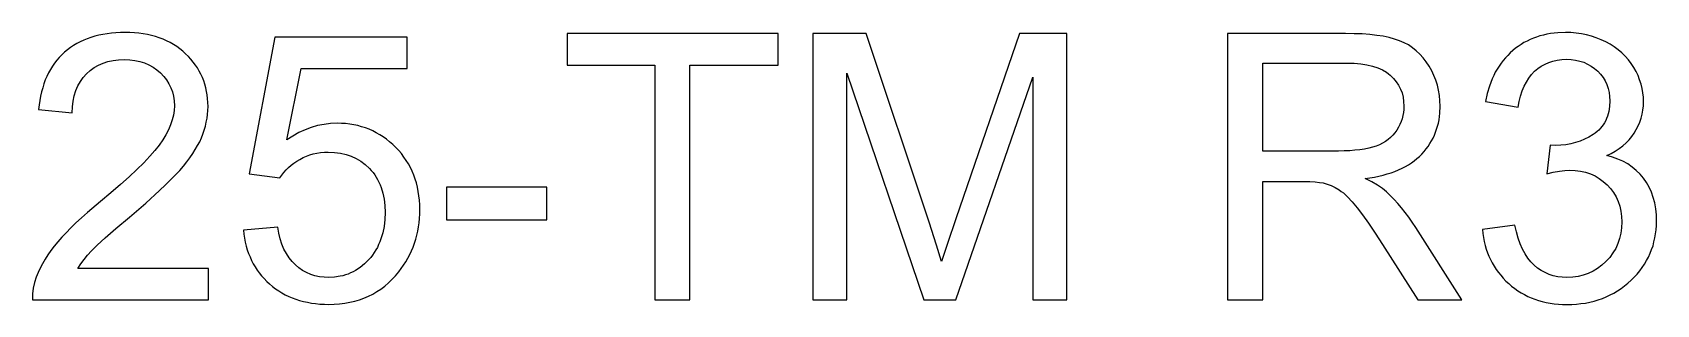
# Model space of a CAD drawing. Header units: millimetres. Extents: x -6.6 to 6.6, y -1.1 to 1.1.
import ezdxf

# ---------------------------------------------------------------- set-up
doc = ezdxf.new("R2010")
doc.units = ezdxf.units.MM
doc.layers.add('LASER_MARK', color=7, linetype='Continuous')

msp = doc.modelspace()

# ---------------------------------------------------------------- linework, layer by layer
at = {"layer": 'LASER_MARK'}
for points in [[(-5.148, -0.808), (-6.204, -0.808), (-6.181, -0.772), (-6.154, -0.736), (-6.125, -0.7), (-6.093, -0.665), (-6.048, -0.621), (-5.983, -0.561), (-5.896, -0.485), (-5.787, -0.394), (-5.655, -0.28), (-5.543, -0.178), (-5.494, -0.133), (-5.451, -0.09), (-5.413, -0.051), (-5.38, -0.015), (-5.35, 0.02), (-5.323, 0.054), (-5.298, 0.087), (-5.274, 0.12), (-5.254, 0.153), (-5.235, 0.185), (-5.218, 0.217), (-5.204, 0.248), (-5.192, 0.279), (-5.181, 0.311), (-5.172, 0.342), (-5.165, 0.374), (-5.159, 0.406), (-5.155, 0.438), (-5.152, 0.47), (-5.151, 0.502), (-5.152, 0.534), (-5.154, 0.565), (-5.158, 0.595), (-5.163, 0.624), (-5.169, 0.653), (-5.177, 0.681), (-5.186, 0.709), (-5.196, 0.736), (-5.208, 0.762), (-5.222, 0.788), (-5.237, 0.813), (-5.253, 0.837), (-5.271, 0.861), (-5.29, 0.884), (-5.31, 0.906), (-5.332, 0.928), (-5.355, 0.949), (-5.379, 0.968), (-5.404, 0.987), (-5.43, 1.003), (-5.457, 1.019), (-5.486, 1.033), (-5.515, 1.046), (-5.545, 1.057), (-5.576, 1.067), (-5.608, 1.076), (-5.641, 1.083), (-5.676, 1.089), (-5.711, 1.094), (-5.747, 1.097), (-5.784, 1.099), (-5.822, 1.1), (-5.86, 1.099), (-5.897, 1.098), (-5.933, 1.094), (-5.968, 1.09), (-6.002, 1.084), (-6.035, 1.078), (-6.067, 1.07), (-6.098, 1.06), (-6.128, 1.05), (-6.157, 1.038), (-6.186, 1.025), (-6.213, 1.01), (-6.239, 0.995), (-6.264, 0.978), (-6.288, 0.96), (-6.312, 0.941), (-6.334, 0.92), (-6.355, 0.899), (-6.374, 0.876), (-6.393, 0.852), (-6.41, 0.827), (-6.426, 0.801), (-6.441, 0.774), (-6.455, 0.745), (-6.468, 0.716), (-6.479, 0.685), (-6.489, 0.653), (-6.498, 0.62), (-6.506, 0.586), (-6.512, 0.551), (-6.517, 0.515), (-6.522, 0.477), (-6.25, 0.449), (-6.248, 0.499), (-6.242, 0.545), (-6.233, 0.589), (-6.22, 0.63), (-6.204, 0.668), (-6.184, 0.704), (-6.161, 0.737), (-6.134, 0.767), (-6.104, 0.793), (-6.072, 0.817), (-6.037, 0.836), (-6, 0.853), (-5.961, 0.865), (-5.919, 0.874), (-5.875, 0.879), (-5.828, 0.881), (-5.784, 0.879), (-5.742, 0.874), (-5.702, 0.866), (-5.665, 0.854), (-5.629, 0.839), (-5.596, 0.82), (-5.565, 0.799), (-5.535, 0.773), (-5.509, 0.745), (-5.486, 0.716), (-5.467, 0.685), (-5.451, 0.653), (-5.439, 0.619), (-5.43, 0.584), (-5.425, 0.547), (-5.423, 0.508), (-5.425, 0.47), (-5.431, 0.432), (-5.44, 0.393), (-5.454, 0.354), (-5.471, 0.314), (-5.492, 0.273), (-5.517, 0.232), (-5.546, 0.19), (-5.581, 0.146), (-5.622, 0.099), (-5.671, 0.047), (-5.727, -0.008), (-5.789, -0.067), (-5.859, -0.129), (-5.937, -0.196), (-6.021, -0.266), (-6.127, -0.356), (-6.175, -0.398), (-6.22, -0.44), (-6.262, -0.48), (-6.3, -0.519), (-6.335, -0.556), (-6.367, -0.592), (-6.396, -0.627), (-6.422, -0.663), (-6.447, -0.698), (-6.47, -0.734), (-6.491, -0.77), (-6.509, -0.806), (-6.526, -0.842), (-6.541, -0.878), (-6.555, -0.923), (-6.565, -0.968), (-6.571, -1.015), (-6.571, -1.062), (-5.148, -1.062)], [(-4.587, -0.474), (-4.865, -0.498), (-4.861, -0.531), (-4.856, -0.564), (-4.849, -0.596), (-4.842, -0.627), (-4.833, -0.657), (-4.823, -0.687), (-4.811, -0.715), (-4.799, -0.743), (-4.785, -0.77), (-4.77, -0.796), (-4.753, -0.821), (-4.736, -0.845), (-4.717, -0.869), (-4.697, -0.891), (-4.675, -0.913), (-4.653, -0.934), (-4.629, -0.954), (-4.605, -0.973), (-4.579, -0.99), (-4.553, -1.006), (-4.526, -1.021), (-4.498, -1.034), (-4.469, -1.046), (-4.44, -1.057), (-4.41, -1.067), (-4.378, -1.075), (-4.346, -1.082), (-4.313, -1.088), (-4.28, -1.093), (-4.245, -1.096), (-4.209, -1.098), (-4.173, -1.099), (-4.129, -1.098), (-4.086, -1.094), (-4.044, -1.089), (-4.003, -1.082), (-3.964, -1.073), (-3.926, -1.062), (-3.889, -1.048), (-3.853, -1.033), (-3.818, -1.016), (-3.784, -0.996), (-3.752, -0.975), (-3.721, -0.951), (-3.691, -0.926), (-3.662, -0.898), (-3.634, -0.869), (-3.608, -0.837), (-3.587, -0.81), (-3.568, -0.783), (-3.55, -0.754), (-3.533, -0.726), (-3.518, -0.696), (-3.504, -0.666), (-3.491, -0.636), (-3.48, -0.604), (-3.47, -0.572), (-3.461, -0.54), (-3.454, -0.507), (-3.448, -0.473), (-3.443, -0.439), (-3.44, -0.404), (-3.438, -0.368), (-3.437, -0.332), (-3.438, -0.294), (-3.44, -0.257), (-3.444, -0.221), (-3.449, -0.185), (-3.456, -0.151), (-3.465, -0.117), (-3.474, -0.085), (-3.486, -0.053), (-3.499, -0.022), (-3.513, 0.008), (-3.529, 0.037), (-3.546, 0.066), (-3.565, 0.093), (-3.586, 0.12), (-3.608, 0.146), (-3.631, 0.17), (-3.656, 0.194), (-3.681, 0.216), (-3.707, 0.237), (-3.734, 0.256), (-3.761, 0.273), (-3.789, 0.289), (-3.818, 0.304), (-3.847, 0.317), (-3.877, 0.328), (-3.908, 0.338), (-3.939, 0.347), (-3.972, 0.353), (-4.004, 0.359), (-4.038, 0.363), (-4.072, 0.365), (-4.107, 0.366), (-4.16, 0.364), (-4.212, 0.357), (-4.264, 0.347), (-4.315, 0.332), (-4.366, 0.313), (-4.416, 0.29), (-4.465, 0.262), (-4.514, 0.231), (-4.398, 0.809), (-3.539, 0.809), (-3.539, 1.062), (-4.609, 1.062), (-4.818, -0.044), (-4.57, -0.076), (-4.554, -0.054), (-4.538, -0.032), (-4.519, -0.012), (-4.5, 0.008), (-4.479, 0.026), (-4.457, 0.043), (-4.433, 0.059), (-4.408, 0.074), (-4.382, 0.088), (-4.355, 0.1), (-4.328, 0.11), (-4.299, 0.118), (-4.27, 0.124), (-4.24, 0.129), (-4.209, 0.131), (-4.178, 0.132), (-4.127, 0.13), (-4.08, 0.124), (-4.034, 0.114), (-3.992, 0.099), (-3.951, 0.081), (-3.913, 0.059), (-3.878, 0.032), (-3.845, 0.001), (-3.83, -0.015), (-3.815, -0.033), (-3.802, -0.051), (-3.789, -0.07), (-3.778, -0.09), (-3.768, -0.11), (-3.758, -0.131), (-3.75, -0.153), (-3.736, -0.199), (-3.726, -0.248), (-3.72, -0.3), (-3.718, -0.355), (-3.72, -0.413), (-3.726, -0.468), (-3.736, -0.521), (-3.751, -0.57), (-3.76, -0.593), (-3.77, -0.616), (-3.78, -0.638), (-3.792, -0.659), (-3.805, -0.68), (-3.819, -0.7), (-3.834, -0.719), (-3.85, -0.737), (-3.884, -0.771), (-3.92, -0.8), (-3.957, -0.825), (-3.977, -0.836), (-3.997, -0.845), (-4.017, -0.854), (-4.038, -0.861), (-4.06, -0.867), (-4.081, -0.872), (-4.126, -0.879), (-4.173, -0.881), (-4.212, -0.88), (-4.25, -0.875), (-4.286, -0.867), (-4.32, -0.856), (-4.353, -0.841), (-4.385, -0.824), (-4.415, -0.803), (-4.444, -0.779), (-4.471, -0.752), (-4.495, -0.722), (-4.517, -0.688), (-4.536, -0.652), (-4.553, -0.612), (-4.567, -0.569), (-4.578, -0.523)], [(-1.535, -1.062), (-1.251, -1.062), (-1.251, 0.837), (-0.538, 0.837), (-0.538, 1.091), (-2.245, 1.091), (-2.245, 0.837), (-1.535, 0.837)], [(-0.255, -1.062), (0.02, -1.062), (0.02, 0.771), (0.643, -1.062), (0.9, -1.062), (1.525, 0.74), (1.525, -1.062), (1.8, -1.062), (1.8, 1.091), (1.417, 1.091), (0.901, -0.407), (0.833, -0.607), (0.786, -0.752), (0.745, -0.619), (0.684, -0.433), (0.174, 1.091), (-0.255, 1.091)], [(3.1, -1.062), (3.385, -1.062), (3.385, -0.106), (3.715, -0.106), (3.766, -0.106), (3.81, -0.108), (3.845, -0.112), (3.874, -0.116), (3.906, -0.126), (3.939, -0.138), (3.971, -0.154), (4.004, -0.173), (4.02, -0.185), (4.037, -0.198), (4.072, -0.23), (4.109, -0.27), (4.148, -0.317), (4.191, -0.374), (4.24, -0.443), (4.294, -0.523), (4.354, -0.614), (4.639, -1.062), (4.997, -1.062), (4.623, -0.476), (4.594, -0.434), (4.566, -0.393), (4.537, -0.355), (4.508, -0.318), (4.478, -0.283), (4.448, -0.25), (4.417, -0.219), (4.386, -0.189), (4.353, -0.163), (4.314, -0.136), (4.267, -0.109), (4.214, -0.082), (4.289, -0.07), (4.359, -0.054), (4.392, -0.044), (4.424, -0.034), (4.455, -0.023), (4.484, -0.011), (4.512, 0.002), (4.539, 0.016), (4.564, 0.03), (4.588, 0.046), (4.611, 0.063), (4.633, 0.08), (4.653, 0.098), (4.673, 0.117), (4.69, 0.137), (4.707, 0.158), (4.723, 0.179), (4.737, 0.201), (4.751, 0.223), (4.763, 0.245), (4.774, 0.269), (4.784, 0.293), (4.792, 0.317), (4.8, 0.342), (4.806, 0.368), (4.812, 0.394), (4.816, 0.42), (4.819, 0.448), (4.821, 0.504), (4.819, 0.548), (4.815, 0.591), (4.808, 0.633), (4.798, 0.674), (4.786, 0.714), (4.77, 0.753), (4.752, 0.791), (4.731, 0.828), (4.708, 0.864), (4.683, 0.896), (4.656, 0.926), (4.627, 0.953), (4.596, 0.977), (4.563, 0.999), (4.528, 1.017), (4.492, 1.033), (4.452, 1.047), (4.408, 1.059), (4.36, 1.069), (4.308, 1.077), (4.251, 1.083), (4.19, 1.088), (4.124, 1.09), (4.054, 1.091), (3.1, 1.091)], [(5.426, -0.458), (5.162, -0.493), (5.166, -0.527), (5.171, -0.559), (5.177, -0.591), (5.185, -0.622), (5.194, -0.652), (5.204, -0.681), (5.215, -0.71), (5.228, -0.737), (5.242, -0.764), (5.257, -0.79), (5.274, -0.816), (5.292, -0.84), (5.311, -0.864), (5.331, -0.887), (5.352, -0.91), (5.375, -0.931), (5.399, -0.952), (5.424, -0.971), (5.449, -0.989), (5.475, -1.005), (5.502, -1.02), (5.529, -1.034), (5.558, -1.047), (5.587, -1.058), (5.616, -1.068), (5.647, -1.076), (5.678, -1.084), (5.71, -1.089), (5.743, -1.094), (5.777, -1.097), (5.811, -1.099), (5.846, -1.1), (5.885, -1.099), (5.923, -1.097), (5.96, -1.093), (5.996, -1.088), (6.032, -1.081), (6.066, -1.072), (6.1, -1.062), (6.133, -1.051), (6.165, -1.038), (6.196, -1.023), (6.227, -1.007), (6.256, -0.99), (6.285, -0.971), (6.313, -0.95), (6.34, -0.928), (6.366, -0.904), (6.391, -0.879), (6.414, -0.854), (6.436, -0.827), (6.456, -0.801), (6.474, -0.773), (6.491, -0.745), (6.506, -0.716), (6.52, -0.686), (6.532, -0.656), (6.543, -0.625), (6.551, -0.594), (6.559, -0.562), (6.564, -0.529), (6.568, -0.495), (6.571, -0.461), (6.571, -0.426), (6.57, -0.375), (6.565, -0.326), (6.557, -0.279), (6.545, -0.235), (6.53, -0.192), (6.512, -0.152), (6.491, -0.114), (6.466, -0.079), (6.438, -0.045), (6.408, -0.015), (6.374, 0.012), (6.339, 0.037), (6.3, 0.058), (6.259, 0.076), (6.215, 0.092), (6.169, 0.104), (6.205, 0.122), (6.238, 0.141), (6.269, 0.162), (6.298, 0.184), (6.325, 0.207), (6.349, 0.232), (6.371, 0.258), (6.391, 0.286), (6.408, 0.315), (6.424, 0.345), (6.436, 0.376), (6.447, 0.407), (6.455, 0.439), (6.461, 0.472), (6.465, 0.506), (6.466, 0.54), (6.465, 0.577), (6.461, 0.613), (6.455, 0.648), (6.446, 0.683), (6.435, 0.718), (6.422, 0.752), (6.406, 0.785), (6.387, 0.818), (6.366, 0.85), (6.344, 0.88), (6.318, 0.908), (6.291, 0.935), (6.262, 0.96), (6.23, 0.983), (6.196, 1.005), (6.16, 1.024), (6.123, 1.042), (6.084, 1.057), (6.045, 1.07), (6.005, 1.081), (5.964, 1.089), (5.922, 1.095), (5.879, 1.099), (5.836, 1.1), (5.773, 1.098), (5.743, 1.095), (5.713, 1.091), (5.684, 1.086), (5.656, 1.079), (5.628, 1.072), (5.601, 1.063), (5.575, 1.054), (5.549, 1.043), (5.524, 1.031), (5.499, 1.018), (5.476, 1.004), (5.453, 0.988), (5.43, 0.972), (5.408, 0.954), (5.387, 0.935), (5.367, 0.915), (5.348, 0.895), (5.33, 0.873), (5.313, 0.851), (5.297, 0.827), (5.282, 0.803), (5.267, 0.778), (5.254, 0.752), (5.242, 0.724), (5.23, 0.696), (5.22, 0.667), (5.202, 0.607), (5.188, 0.542), (5.452, 0.495), (5.461, 0.542), (5.472, 0.586), (5.485, 0.627), (5.5, 0.665), (5.518, 0.699), (5.538, 0.731), (5.56, 0.76), (5.585, 0.786), (5.611, 0.808), (5.639, 0.828), (5.669, 0.845), (5.7, 0.858), (5.733, 0.869), (5.768, 0.877), (5.804, 0.881), (5.842, 0.883), (5.88, 0.881), (5.916, 0.877), (5.95, 0.869), (5.983, 0.859), (6.014, 0.845), (6.043, 0.829), (6.07, 0.81), (6.096, 0.787), (6.119, 0.763), (6.139, 0.736), (6.156, 0.709), (6.169, 0.679), (6.18, 0.648), (6.188, 0.616), (6.192, 0.582), (6.194, 0.546), (6.192, 0.502), (6.186, 0.461), (6.181, 0.441), (6.175, 0.422), (6.168, 0.404), (6.16, 0.387), (6.151, 0.37), (6.141, 0.354), (6.13, 0.339), (6.118, 0.325), (6.105, 0.311), (6.091, 0.298), (6.075, 0.286), (6.059, 0.275), (6.025, 0.254), (5.989, 0.236), (5.953, 0.221), (5.915, 0.209), (5.877, 0.199), (5.837, 0.192), (5.797, 0.188), (5.755, 0.187), (5.712, 0.189), (5.683, -0.043), (5.736, -0.03), (5.785, -0.021), (5.83, -0.015), (5.869, -0.013), (5.914, -0.015), (5.957, -0.021), (5.998, -0.03), (6.037, -0.043), (6.074, -0.059), (6.108, -0.08), (6.141, -0.104), (6.172, -0.131), (6.2, -0.162), (6.224, -0.195), (6.244, -0.229), (6.261, -0.266), (6.274, -0.304), (6.284, -0.345), (6.289, -0.387), (6.291, -0.432), (6.289, -0.479), (6.283, -0.523), (6.273, -0.566), (6.259, -0.607), (6.241, -0.646), (6.219, -0.683), (6.193, -0.719), (6.162, -0.752), (6.129, -0.782), (6.095, -0.808), (6.058, -0.831), (6.019, -0.849), (5.979, -0.863), (5.937, -0.873), (5.893, -0.879), (5.847, -0.881), (5.809, -0.88), (5.772, -0.875), (5.736, -0.867), (5.702, -0.856), (5.67, -0.842), (5.639, -0.825), (5.609, -0.805), (5.581, -0.782), (5.555, -0.755), (5.53, -0.725), (5.508, -0.69), (5.487, -0.652), (5.469, -0.609), (5.453, -0.563), (5.438, -0.512)], [(3.385, 0.141), (3.385, 0.853), (4.066, 0.853), (4.124, 0.852), (4.178, 0.847), (4.227, 0.839), (4.273, 0.829), (4.315, 0.815), (4.353, 0.798), (4.387, 0.778), (4.402, 0.767), (4.416, 0.755), (4.442, 0.729), (4.465, 0.702), (4.484, 0.673), (4.499, 0.643), (4.512, 0.611), (4.52, 0.577), (4.525, 0.541), (4.527, 0.504), (4.526, 0.478), (4.524, 0.453), (4.519, 0.428), (4.513, 0.403), (4.505, 0.379), (4.495, 0.356), (4.483, 0.333), (4.47, 0.311), (4.455, 0.289), (4.438, 0.269), (4.419, 0.251), (4.399, 0.234), (4.378, 0.218), (4.354, 0.205), (4.329, 0.192), (4.302, 0.181), (4.274, 0.172), (4.242, 0.164), (4.208, 0.157), (4.171, 0.151), (4.131, 0.147), (4.089, 0.144), (4.044, 0.142), (3.997, 0.141)], [(-3.221, -0.416), (-2.409, -0.416), (-2.409, -0.15), (-3.221, -0.15)]]:
    msp.add_lwpolyline(points, close=True, dxfattribs=at)

doc.saveas('drawing.dxf')
